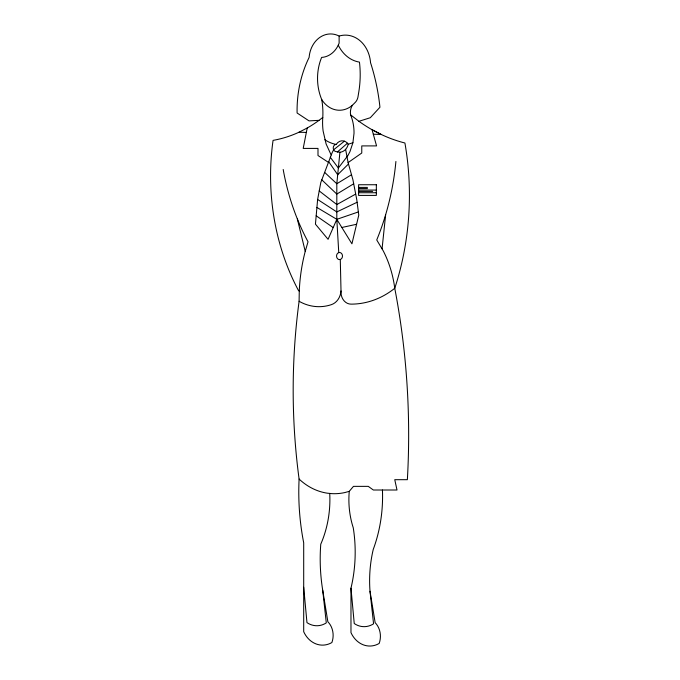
<?xml version="1.0" encoding="UTF-8"?>
<svg xmlns="http://www.w3.org/2000/svg" width="680" height="680" viewBox="0 0 680 680"><rect width="100%" height="100%" fill="white"/><g stroke="black" fill="none" stroke-linecap="round" stroke-linejoin="round"><path stroke-width="1.02" d="M329.732 493.433A96.441 80.24 90 0 1 320.764 544.196A162.681 135.362 90 0 0 322.736 590.359L327.862 621.758A17.782 14.79 90 0 1 331.882 642.54A25.78 21.445 90 0 1 303.697 631.72L303.697 542.827A221.774 184.518 -90 0 1 299.098 479.06A559.138 465.222 -90 0 1 299.098 301.274L299.268 291.142A159.418 132.643 90 0 1 305.235 251.353L308.031 241.791A216.903 180.464 90 0 1 283.195 169.481M344.454 141.159L333.633 149.77L332.18 152.601L320.832 182.401L317.62 199.461L315.444 224.162L328.075 239.317L336.812 219.334L336.812 183.77L339.915 152.235A11.016 9.163 90 0 0 345.618 149.337A11.016 9.163 -90 0 0 348.236 144.228L352.911 142.757L354.017 133.314A39.873 33.175 -90 0 0 350.591 114.835A12.061 10.03 -90 0 1 352.35 105.306L354.977 102.663A10.056 8.372 90 0 0 356.898 100.087L357.433 98.864A10.056 8.372 90 0 0 357.977 96.883L358.878 91.4A88.893 73.959 90 0 0 359.457 62.109A34.654 28.84 -90 0 1 338.274 45.152L339.125 43.18L339.125 36.066A25.916 21.564 -90 0 0 309.12 57.417A104.541 86.98 90 0 0 297.1 112.999L309.034 120.887L319.014 120.343L322.779 117.444A64.558 53.711 -90 0 0 321.733 99.569A47.115 39.202 90 0 1 321.623 57.417A24.454 20.34 -90 0 0 338.274 45.152M385.637 214.744L382.075 248.719M319.014 120.343A145.783 121.295 -90 0 1 307.207 128.01L303.203 148.41L317.993 148.41L317.993 155.524L328.482 162.393M352.911 142.757L349.962 151.614L347.854 155.669L338.368 168.002L330.225 157.182M299.098 479.06A68.748 57.205 90 0 0 327.335 493.187L331.738 493.637A68.748 57.205 -90 0 0 344.947 492.533L349.256 491.351L353.473 486.362L368.262 486.362L373.346 490.008L397.01 490.008L394.757 479.689L407.363 479.689A651.585 542.138 90 0 0 394.757 288.277A254.379 211.65 -90 0 0 404.914 143.004A179.562 149.405 -90 0 1 381.174 134.453L372.053 129.727A179.562 149.405 90 0 1 358.929 121.303L350.591 114.835M348.491 163.974L337.705 174.726L328.678 161.653M347.446 143.208A9.129 7.599 90 0 0 336.2 144.441A3.553 2.958 -90 0 0 333.243 147.994A3.553 2.958 -90 0 0 336.2 151.546L337.407 151.98L347.446 143.208L348.236 144.228M316.914 207.442L336.812 219.334L351.925 243.814L358.776 215.118L356.745 199.504L352.903 179.715L348.1 162.596L361.769 153.017L361.769 145.903L376.567 145.903L372.053 129.727L381.174 134.453L373.311 134.24M351.509 174.726L336.812 183.77L324.657 172.397M353.694 183.77L336.812 194.081L321.801 179.851M355.691 194.081L336.812 204.553L319.226 190.935M307.207 128.01L298.979 132.226A145.783 121.295 90 0 1 273.062 140.369A212.568 176.859 -90 0 0 298.316 290.224L299.268 291.142M357.102 202.266L336.812 211.939L317.62 199.461M358.368 211.939L336.812 219.334L338.759 252.62A3.553 2.958 90 0 0 336.659 256.972A3.553 2.958 90 0 0 340.289 259.488L341.012 290.955A12.019 10.005 -90 0 0 350.94 304.13A94.69 78.786 -90 0 0 394.757 288.277A100.377 83.521 90 0 0 383.223 250.835L376.737 239.955A236.903 197.106 -90 0 0 395.904 161.483M358.929 121.303L370.286 117.733L379.933 107.253L379.584 103.997A188.445 156.791 -90 0 0 370.549 62.713A30.37 25.27 90 0 0 339.125 36.066M341.844 227.486L356.592 224.273M358.598 187.408L367.472 187.408M358.598 188.555L367.472 188.555M358.598 190.077L376.346 190.077M358.598 191.403L372.683 191.403M358.598 192.737L376.346 192.737M339.915 152.235L337.407 151.98M298.979 132.226L306.34 132.43M316.183 215.798L333.208 227.579M331.143 154.904L326.111 143.99L323.102 130.959A55.938 46.538 90 0 1 322.779 117.444M297.339 218.951L305.235 251.353M345.618 149.337L348.1 162.596M382.432 490.008A130.228 108.358 90 0 1 373.243 549.44A115.081 95.752 -90 0 0 370.013 591.269L375.148 622.667A17.782 14.79 90 0 1 379.159 643.45A25.78 21.445 -90 0 1 350.974 632.63L350.974 588.183A130.228 108.358 -90 0 0 353.26 527.799A77.792 64.719 90 0 1 349.256 491.351M370.013 591.269L373.567 623.807A24.004 19.975 -90 0 1 354.238 623.526L350.974 588.183M322.736 590.359L326.289 622.888A24.004 19.975 90 0 1 306.96 622.616L303.697 587.274M352.35 105.306A26.665 22.185 -90 0 1 321.733 99.569M336.2 144.441A42.177 35.096 90 0 1 324.819 139.749M299.098 301.274A55.556 46.223 90 0 0 331.525 304.598A15.742 13.098 -90 0 0 341.012 290.955M338.759 252.62A3.553 2.958 -90 0 1 342.38 255.127A3.553 2.958 -90 0 1 340.289 259.488M376.346 184.739L358.598 184.739L358.598 195.406L376.346 195.406L376.346 184.739"/></g></svg>
